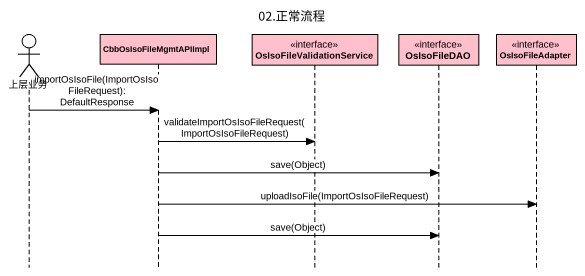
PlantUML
@startuml
title 02.正常流程
hide footbox
actor 上层业务 #FFFFFF
participant CbbOsIsoFileMgmtAPIImpl #FFC0CB
participant OsIsoFileValidationService <<interface>> #FFC0CB
participant OsIsoFileDAO <<interface>> #FFC0CB
participant OsIsoFileAdapter <<interface>> #FFC0CB

上层业务 -> CbbOsIsoFileMgmtAPIImpl : importOsIsoFile(ImportOsIsoFileRequest): DefaultResponse
CbbOsIsoFileMgmtAPIImpl -> OsIsoFileValidationService : validateImportOsIsoFileRequest(ImportOsIsoFileRequest)
CbbOsIsoFileMgmtAPIImpl -> OsIsoFileDAO : save(Object)
CbbOsIsoFileMgmtAPIImpl -> OsIsoFileAdapter : uploadIsoFile(ImportOsIsoFileRequest)
CbbOsIsoFileMgmtAPIImpl -> OsIsoFileDAO : save(Object)
@enduml
